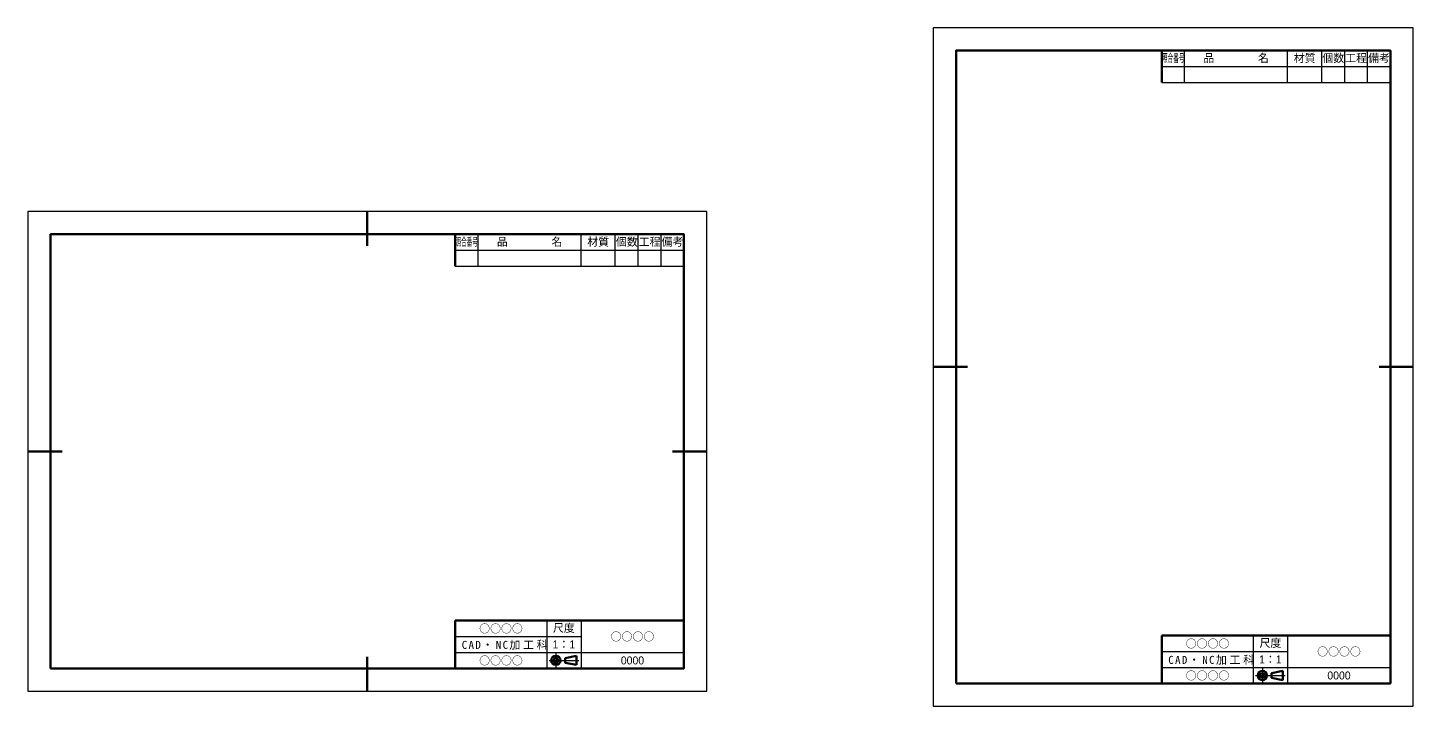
# Model space of a CAD drawing. Header units: millimetres. Extents: x -193 to 1574, y 95 to 700.
# Drawn here: x 968 to 1574, y 95 to 392 of the extents above; entities that cross this region are included whole.
import ezdxf
from ezdxf.enums import TextEntityAlignment as Align

# ---------------------------------------------------------------- set-up
doc = ezdxf.new("R2010")
doc.units = ezdxf.units.MM
doc.linetypes.add('CENTER2', pattern=[28.575, 19.05, -3.175, 3.175, -3.175])
doc.layers.get('0').update_dxf_attribs({"lineweight": 25})
for name, color, linetype, lineweight in [('01外径線', 7, 'Continuous', 50), ('02図枠', 7, 'Continuous', 50), ('03細線', 6, 'Continuous', 25), ('05中心線', 1, 'CENTER2', 25), ('08注記', 7, 'Continuous', 25)]:
    doc.layers.add(name, color=color, linetype=linetype, lineweight=lineweight)
doc.styles.add('MSゴシック-3.5', font='MS Gothic.ttf')
doc.styles.add('横文字', font='MS PGothic.ttf')

# ---------------------------------------------------------------- blocks, each defined once
blk = doc.blocks.new('図枠Ａ４(横)')
blk.add_lwpolyline([(0, 0), (297, 0), (297, 210), (0, 210)], close=True)
at = {"layer": '01外径線'}
for p, q in [((235, 14.5), (240, 15.5)), ((235, 14.5), (235, 12.5)), ((235, 12.5), (240, 11.5)), ((240, 15.5), (240, 11.5))]:
    blk.add_line(p, q, dxfattribs=at)
for radius in [2, 1]:
    blk.add_circle((231, 13.5), radius, dxfattribs=at)
at = {"layer": '02図枠'}
for p, q in [((148.5, 210), (148.5, 195)), ((187, 186), (187, 200)), ((0, 105), (15, 105)), ((297, 105), (282, 105)), ((187, 31), (287, 31)), ((187, 31), (187, 10)), ((148.5, 0), (148.5, 15))]:
    blk.add_line(p, q, dxfattribs=at)
blk.add_lwpolyline([(10, 10), (287, 10), (287, 200), (10, 200)], close=True, dxfattribs=at)
at = {"layer": '03細線'}
for p, q in [((197, 186), (197, 200)), ((242, 186), (242, 200)), ((257, 186), (257, 200)), ((267, 186), (267, 200)), ((277, 186), (277, 200)), ((187, 193), (287, 193)), ((187, 186), (287, 186)), ((227, 31), (227, 10)), ((242, 31), (242, 10)), ((187, 24), (242, 24)), ((187, 17), (287, 17))]:
    blk.add_line(p, q, dxfattribs=at)
at = {"layer": '05中心線'}
for p, q in [((228, 13.5), (241, 13.5)), ((231, 16.5), (231, 10.5))]:
    blk.add_line(p, q, dxfattribs=at)
at = {"style": '横文字'}
for tag, p in [('作成日', (207, 27.5)), ('図名（名称）', (264.5, 24)), ('尺度', (234.5, 20.5)), ('氏名', (207, 13.5)), ('図番', (264.5, 13.5))]:
    blk.add_attdef(tag, text='', height=3.5, dxfattribs=at).set_placement(p, align=Align.MIDDLE)
at = {"layer": '08注記', "char_height": 3.5, "attachment_point": 5, "style": 'MSゴシック-3.5'}
for s, width, insert in [('{\\W0.5;照合番号}', 9.8766, (192, 196.5)), ('品\u3000\u3000\u3000\u3000名', 44.8824, (219.5, 196.5)), ('材質', 14.9718, (249.5, 196.5)), ('個数', 9.9821, (262, 196.5)), ('工程', 9.9821, (272, 196.5)), ('備考', 9.9821, (282, 196.5)), ('尺度', 14.6572, (234.5, 27.5)), ('{\\T1.25;CAD・NC加工科}', 47.6298, (209.2, 20.12))]:
    blk.add_mtext_dynamic_manual_height_columns(s, width=width, gutter_width=17.5, heights=[0], dxfattribs=dict(at, insert=insert))
blk = doc.blocks.new('図枠Ａ４(縦)')
blk.add_lwpolyline([(0, 0), (210, 0), (210, 297), (0, 297)], close=True)
at = {"layer": '01外径線'}
for p, q in [((148, 14.5), (153, 15.5)), ((148, 14.5), (148, 12.5)), ((148, 12.5), (153, 11.5)), ((153, 15.5), (153, 11.5))]:
    blk.add_line(p, q, dxfattribs=at)
for radius in [2, 1]:
    blk.add_circle((144, 13.5), radius, dxfattribs=at)
at = {"layer": '02図枠'}
for p, q in [((100, 273), (100, 287)), ((0, 148.5), (15, 148.5)), ((210, 148.5), (195, 148.5)), ((100, 31), (200, 31)), ((100, 31), (100, 10))]:
    blk.add_line(p, q, dxfattribs=at)
blk.add_lwpolyline([(10, 10), (200, 10), (200, 287), (10, 287)], close=True, dxfattribs=at)
at = {"layer": '03細線'}
for p, q in [((110, 273), (110, 287)), ((155, 273), (155, 287)), ((170, 273), (170, 287)), ((180, 273), (180, 287)), ((190, 273), (190, 287)), ((100, 280), (200, 280)), ((100, 273), (200, 273)), ((140, 31), (140, 10)), ((155, 31), (155, 10)), ((100, 24), (155, 24)), ((100, 17), (200, 17))]:
    blk.add_line(p, q, dxfattribs=at)
at = {"layer": '05中心線'}
for p, q in [((141, 13.5), (154, 13.5)), ((144, 16.5), (144, 10.5))]:
    blk.add_line(p, q, dxfattribs=at)
at = {"style": '横文字'}
for tag, p in [('作成日', (120, 27.5)), ('図名（名称）', (177.5, 24)), ('尺度', (147.5, 20.5)), ('氏名', (120, 13.5)), ('図番', (177.5, 13.5))]:
    blk.add_attdef(tag, text='', height=3.5, dxfattribs=at).set_placement(p, align=Align.MIDDLE)
at = {"layer": '08注記', "char_height": 3.5, "attachment_point": 5, "style": 'MSゴシック-3.5'}
for s, width, insert in [('{\\W0.5;照合番号}', 9.8766, (105, 283.5)), ('品\u3000\u3000\u3000\u3000名', 44.8824, (132.5, 283.5)), ('材質', 14.9718, (162.5, 283.5)), ('個数', 9.9821, (175, 283.5)), ('工程', 9.9821, (185, 283.5)), ('備考', 9.9821, (195, 283.5)), ('尺度', 14.6572, (147.5, 27.5)), ('{\\T1.25;CAD・NC加工科}', 47.6298, (122.2, 20.12))]:
    blk.add_mtext_dynamic_manual_height_columns(s, width=width, gutter_width=17.5, heights=[0], dxfattribs=dict(at, insert=insert))

msp = doc.modelspace()

# ---------------------------------------------------------------- block references
for name, p in [('図枠Ａ４(縦)', (1364.43, 94.73)), ('図枠Ａ４(横)', (968.42, 101.31))]:
    msp.add_blockref(name, p).add_auto_attribs({'尺度': '1：1', '氏名': '○○○○', '作成日': '○○○○', '図名（名称）': '○○○○', '図番': '0000'})

doc.saveas('drawing.dxf')
